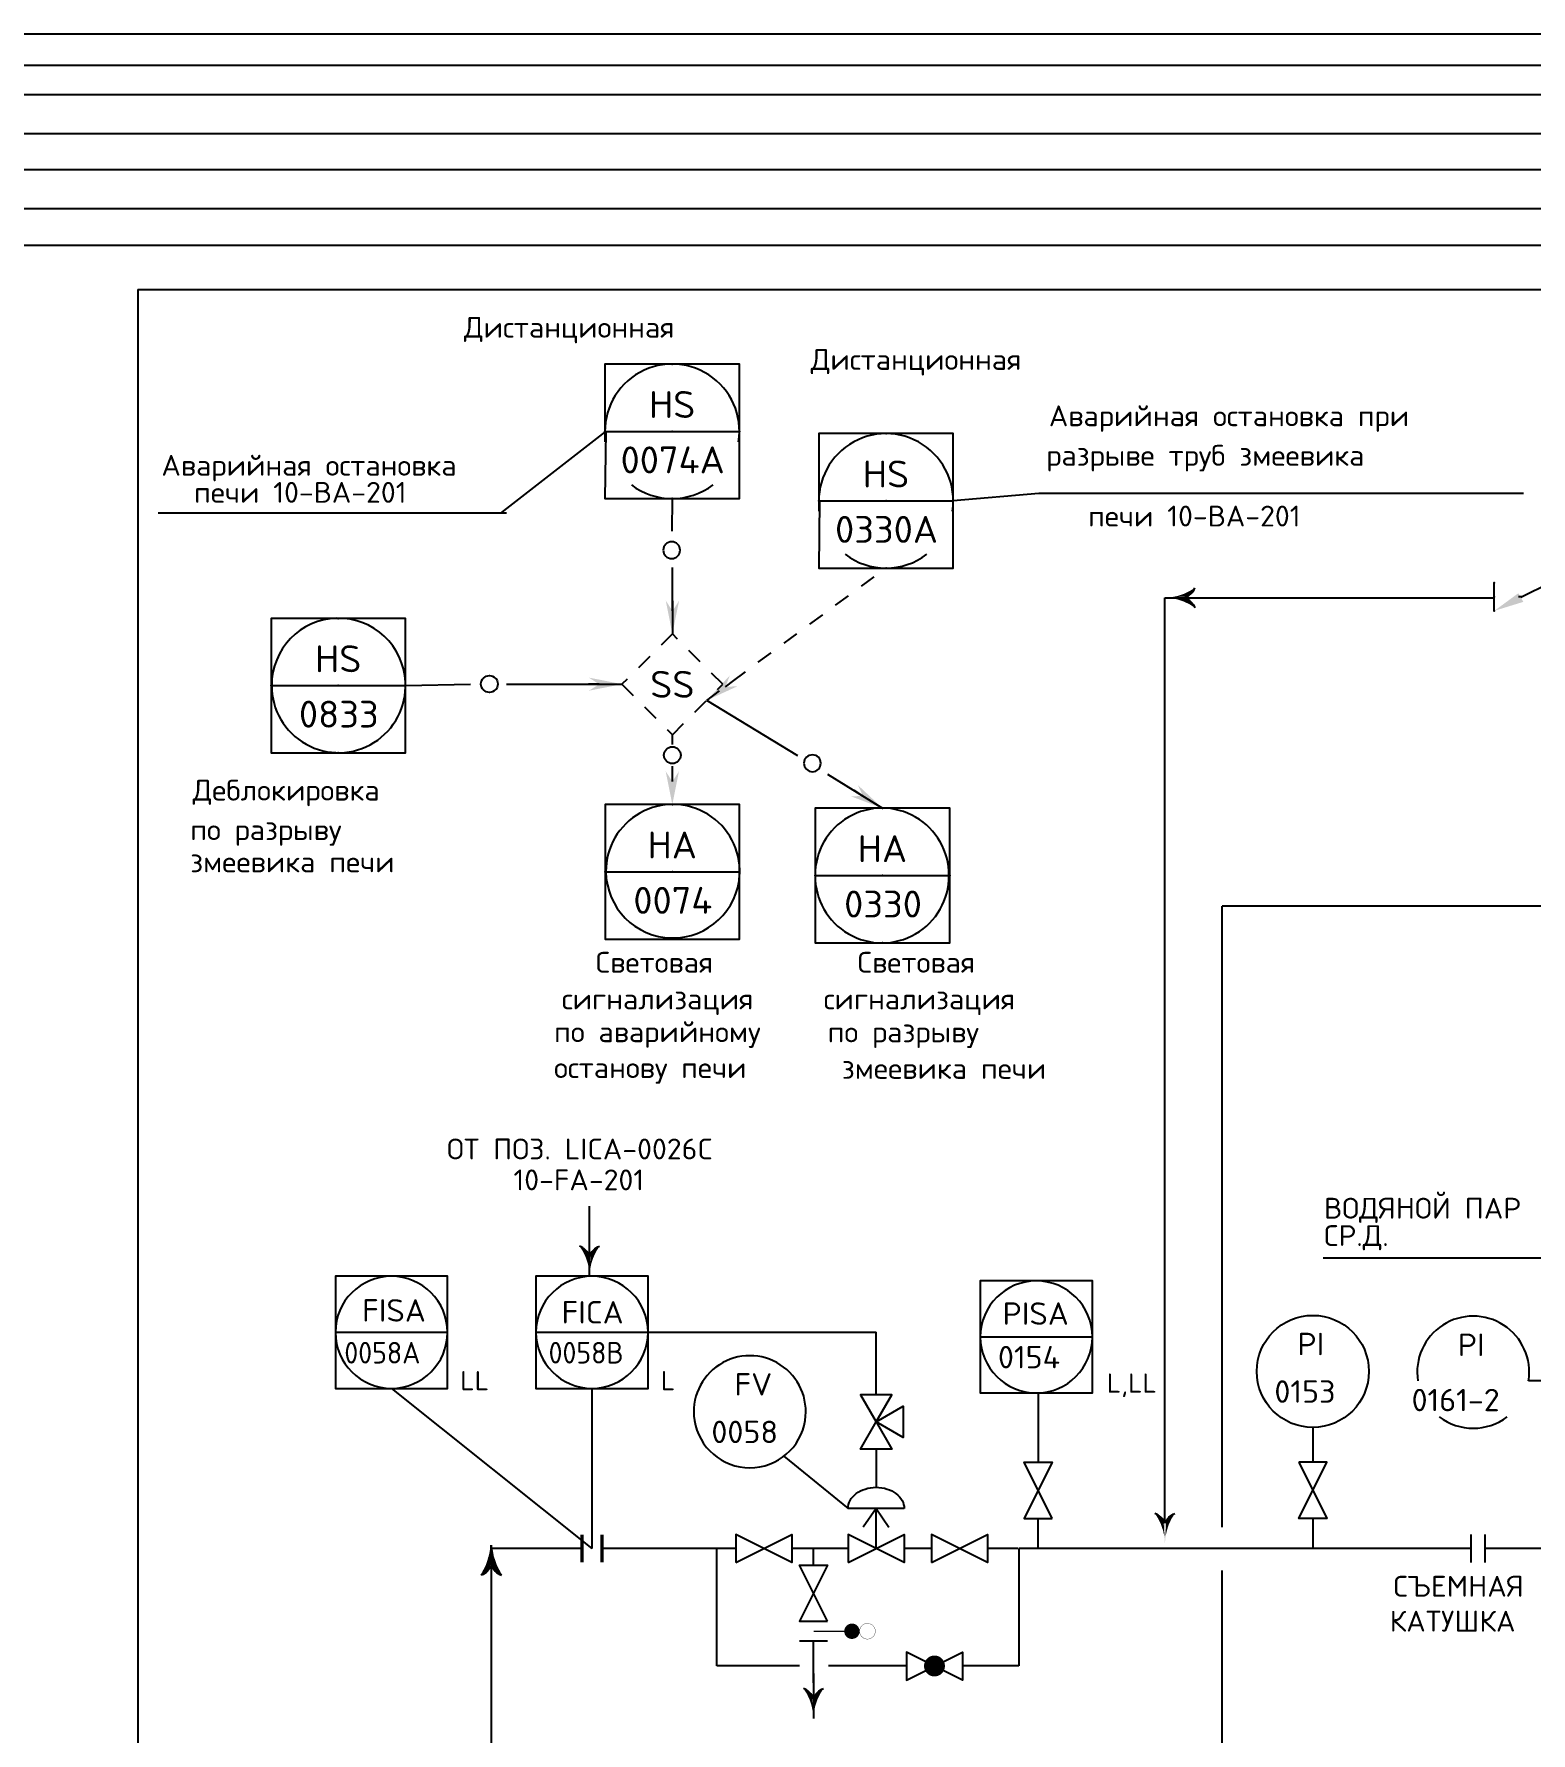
# Model space of a CAD drawing. Extents: x 78 to 490, y 181 to 404.
# Drawn here: x 170.44 to 179.79, y 200.46 to 211.07 of the extents above; entities that cross this region are included whole.
import ezdxf
from ezdxf.enums import TextEntityAlignment as Align

# ---------------------------------------------------------------- set-up
doc = ezdxf.new("R2010")
doc.units = 0
for name, pattern in [('DASHED', [0.1875, 0.125, -0.0625]), ('HIDDEN', [0.125, 0.0625, -0.0625]), ('SDASH', [0.09375, 0.046875, -0.046875])]:
    doc.linetypes.add(name, pattern=pattern)
doc.layers.get('0').update_dxf_attribs({"linetype": 'CONTINUOUS'})
for name, color, linetype in [('IN-ATTRIBS', 7, 'CONTINUOUS'), ('IN-ELECTRICAL', 7, 'HIDDEN'), ('IN-EQUIPMENT', 7, 'CONTINUOUS'), ('IN-INST-TAP', 7, 'CONTINUOUS'), ('IN-INSTRUMENT', 7, 'SDASH'), ('IN-MAJ-PROC', 7, 'CONTINUOUS'), ('IN-MIN-PROC', 7, 'CONTINUOUS'), ('IN-PNEUMATIC', 7, 'CONTINUOUS'), ('IN-SOFTWARE', 7, 'CONTINUOUS')]:
    doc.layers.add(name, color=color, linetype=linetype)
doc.styles.add('ATTRIBS', font='SIMPLEX', dxfattribs={"width": 0.8, "height": 0.125})
doc.styles.add('COMPLEX', font='COMPLEX')
doc.styles.add('NARROW', font='simplex', dxfattribs={"width": 0.75, "height": 0.1})
doc.styles.add('S1', font='simplex.shx')
doc.styles.add('SIMPLEX', font='SIMPLEX.shx')

# ---------------------------------------------------------------- blocks, each defined once
blk = doc.blocks.new('PH29')
at = {"layer": 'IN-ATTRIBS'}
for p in [(0, 0.25), (-0.25, 0), (0, 0), (0.25, 0), (0, -0.25)]:
    blk.add_point(p, dxfattribs=at)
at = {"layer": 'IN-ATTRIBS', "flags": 1}
for tag, style, width, p in [('IDNUM', 'ATTRIBS', 0.8, (0.0087, 0.5838)), ('DWGNO', 'ATTRIBS', 0.8, (0.0029, 0.4474)), ('FILENO', 'ATTRIBS', 0.8, (-0.003, 0.3111)), ('LOC', 'ATTRIBS', 0.8, (-0.0799, -0.422)), ('SIG', 'ATTRIBS', 0.8, (-0.0872, -0.5633)), ('INSTALL', 'ATTRIBS', 0.8, (-0.0872, -0.6994)), ('SERV', 'ATTRIBS', 0.8, (-0.0834, -0.8376)), ('DATE', 'ATTRIBS', 0.8, (-0.0881, -0.9694)), ('DES', 'NARROW', 0.75, (-0.0866, -1.1017)), ('CSYS', 'NARROW', 0.75, (-0.0866, -1.2425))]:
    blk.add_attdef(tag, text='', height=0.1, dxfattribs=dict(at, style=style, width=width)).set_placement(p, align=Align.CENTER)
at = {"layer": 'IN-ATTRIBS', "style": 'ATTRIBS', "flags": 1}
blk.add_attdef('SYSCDI', text='', height=0.1, dxfattribs=at).set_placement((-0.3125, 0.3125), align=Align.RIGHT)
at = {"layer": 'IN-ATTRIBS', "style": 'S1'}
for tag, p in [('XT', (0.3241, 0.2568)), ('A1', (0.3233, 0.1153)), ('A2', (0.3233, -0.0347)), ('A3', (0.3233, -0.1847)), ('RES', (0.3233, -0.3422))]:
    blk.add_attdef(tag, p, '', height=0.1, dxfattribs=at)
at = {"layer": 'IN-ATTRIBS', "style": 'ATTRIBS'}
blk.add_attdef('SYSCDV', text='', height=0.1, dxfattribs=at).set_placement((-0.3125, 0.1411), align=Align.RIGHT)
at = {"layer": 'IN-ATTRIBS', "style": 'S1'}
for tag, p in [('INSTTYPE', (-0.0002, 0.0499)), ('TAGNUM', (0.0019, -0.1561)), ('MD', (0.4017, -0.5655)), ('SZ', (0.4017, -0.6963))]:
    blk.add_attdef(tag, text='', height=0.1, dxfattribs=at).set_placement(p, align=Align.CENTER)
blk = doc.blocks.new('-SOFTCIR')
blk.add_circle((0, 0), 0.266)
blk = doc.blocks.new('-ARROW')
blk.add_line((0.0853, 0), (0.1249, 0))
for points in [[(0.0853, 0), (0, 0), (0.0853, 0), (0.1237, 0.0246)], [(0.0853, 0), (0, 0), (0.0853, 0), (0.1237, -0.0246)]]:
    blk.add_solid(points)
blk = doc.blocks.new('PH9')
for p, q in [((0, 0.1875), (-0.1875, 0)), ((0.1875, 0), (0, 0.1875)), ((-0.1875, 0), (0, -0.1875)), ((0, -0.1875), (0.1875, 0))]:
    blk.add_line(p, q)
at = {"layer": 'IN-INSTRUMENT', "style": 'COMPLEX', "flags": 4}
blk.add_attdef('TAG', text='', height=0.14, dxfattribs=at).set_placement((0, 0), align=Align.MIDDLE)
blk = doc.blocks.new('BUBTEXT')
at = {"layer": 'IN-ATTRIBS'}
for p in [(0, 0.25), (-0.25, 0), (0, 0), (0.25, 0), (0, -0.25)]:
    blk.add_point(p, dxfattribs=at)
at = {"layer": 'IN-ATTRIBS', "flags": 1}
for tag, style, width, p in [('IDNUM', 'ATTRIBS', 0.8, (0.0087, 0.5838)), ('DWGNO', 'ATTRIBS', 0.8, (0.0029, 0.4474)), ('FILENO', 'ATTRIBS', 0.8, (-0.003, 0.3111)), ('LOC', 'ATTRIBS', 0.8, (-0.0799, -0.422)), ('SIG', 'ATTRIBS', 0.8, (-0.0872, -0.5633)), ('INSTALL', 'ATTRIBS', 0.8, (-0.0872, -0.6994)), ('SERV', 'ATTRIBS', 0.8, (-0.0834, -0.8376)), ('DATE', 'ATTRIBS', 0.8, (-0.0881, -0.9694)), ('DES', 'NARROW', 0.75, (-0.0866, -1.1017)), ('CSYS', 'NARROW', 0.75, (-0.0866, -1.2425))]:
    blk.add_attdef(tag, text='', height=0.1, dxfattribs=dict(at, style=style, width=width)).set_placement(p, align=Align.CENTER)
at = {"layer": 'IN-ATTRIBS', "style": 'ATTRIBS', "flags": 1}
blk.add_attdef('SYSCDI', text='', height=0.1, dxfattribs=at).set_placement((-0.3125, 0.3125), align=Align.RIGHT)
at = {"layer": 'IN-ATTRIBS', "style": 'S1'}
for tag, p in [('XT', (0.3241, 0.2568)), ('A1', (0.3233, 0.1153)), ('A2', (0.3233, -0.0347)), ('A3', (0.3233, -0.1847)), ('RES', (0.3233, -0.3422))]:
    blk.add_attdef(tag, p, '', height=0.1, dxfattribs=at)
at = {"layer": 'IN-ATTRIBS', "style": 'ATTRIBS'}
blk.add_attdef('SYSCDV', text='', height=0.1, dxfattribs=at).set_placement((-0.3125, 0.1411), align=Align.RIGHT)
at = {"layer": 'IN-ATTRIBS', "style": 'S1'}
for tag, p in [('INSTTYPE', (-0.0002, 0.0499)), ('TAGNUM', (0.0019, -0.1561)), ('MD', (0.4017, -0.5655)), ('SZ', (0.4017, -0.6963))]:
    blk.add_attdef(tag, text='', height=0.1, dxfattribs=at).set_placement(p, align=Align.CENTER)

msp = doc.modelspace()

# ---------------------------------------------------------------- linework, layer by layer
at = {"color": 6}
msp.add_line((79.948, 211.074), (463.566, 211.074), dxfattribs=at)
at = {"color": 5, "linetype": 'Continuous'}
msp.add_line((130.052, 210.227), (288.944, 210.227), dxfattribs=at)
at = {"color": 3}
for p, q in [((169.819, 209.983), (307.275, 209.983)), ((116.114, 209.754), (192.64, 209.754)), ((171.089, 209.478), (192.378, 209.478))]:
    msp.add_line(p, q, dxfattribs=at)
at = {"color": 3, "linetype": 'Continuous'}
for p, q in [((171.089, 209.478), (171.089, 188.314)), ((173.298, 201.635), (173.298, 199.928)), ((173.865, 201.615), (173.297, 201.615)), ((174.826, 201.615), (173.99, 201.615)), ((175.527, 201.615), (175.176, 201.615)), ((176.047, 201.615), (175.877, 201.615)), ((176.587, 201.615), (176.397, 201.615)), ((179.418, 201.615), (176.593, 201.615)), ((180.443, 201.615), (179.505, 201.615))]:
    msp.add_line(p, q, dxfattribs=at)
for p, q in [((173.357, 208.082), (174.013, 208.592)), ((176.719, 208.204), (176.184, 208.158)), ((179.747, 208.204), (176.719, 208.204)), ((173.394, 208.082), (171.217, 208.082)), ((174.428, 207.742), (174.429, 207.327)), ((174.43, 207.47), (174.43, 207.536)), ((173.392, 207.012), (174.114, 207.013)), ((173.972, 207.012), (173.905, 207.013)), ((175.398, 206.451), (175.742, 206.238)), ((175.62, 206.314), (175.564, 206.349)), ((173.912, 203.315), (173.912, 203.752)), ((174.277, 202.965), (175.702, 202.965)), ((172.674, 202.615), (173.927, 201.615)), ((175.126, 202.191), (175.527, 201.865))]:
    msp.add_line(p, q)
at = {"linetype": 'Continuous'}
for p, q in [((174.008, 208.592), (174.848, 208.592)), ((175.344, 208.158), (176.184, 208.158)), ((171.922, 207.004), (172.762, 207.004)), ((174.009, 205.841), (174.849, 205.841)), ((175.322, 205.818), (176.162, 205.818)), ((172.324, 202.965), (173.024, 202.965)), ((173.577, 202.965), (174.277, 202.965)), ((176.353, 202.936), (177.053, 202.936))]:
    msp.add_line(p, q, dxfattribs=at)
at = {"color": 5}
for p, q in [((177.506, 202.584), (177.506, 207.553)), ((177.506, 207.553), (179.567, 207.553)), ((177.863, 201.748), (177.863, 205.626)), ((180.474, 205.626), (177.863, 205.626)), ((181.222, 203.428), (178.495, 203.428)), ((177.506, 201.772), (177.506, 202.584)), ((174.707, 200.881), (174.707, 201.615)), ((175.311, 201.51), (175.311, 201.615)), ((176.593, 201.615), (176.593, 200.881)), ((177.863, 196.963), (177.863, 201.478)), ((175.311, 200.775), (175.311, 201.035)), ((175.224, 200.881), (174.707, 200.881)), ((175.82, 200.881), (175.405, 200.881)), ((175.892, 200.881), (175.82, 200.881)), ((176.593, 200.881), (176.242, 200.881)), ((175.311, 200.834), (175.311, 200.553))]:
    msp.add_line(p, q, dxfattribs=at)
at = {"color": 7}
for p, q in [((175.702, 202.575), (175.702, 202.965)), ((175.702, 201.865), (175.621, 201.747)), ((175.702, 201.865), (175.782, 201.747))]:
    msp.add_line(p, q, dxfattribs=at)
for points in [[(174.848, 208.527), (174.848, 209.012), (174.008, 209.012), (174.008, 208.527)], [(174.013, 208.592), (174.008, 208.172), (174.848, 208.172), (174.848, 208.592)], [(176.184, 208.093), (176.184, 208.578), (175.344, 208.578), (175.344, 208.093)], [(175.349, 208.158), (175.344, 207.738), (176.184, 207.738), (176.184, 208.158)], [(172.762, 206.94), (172.762, 207.424), (171.922, 207.424), (171.922, 206.94)], [(171.922, 206.94), (171.922, 206.584), (172.762, 206.584), (172.762, 206.94)], [(174.849, 205.777), (174.849, 206.261), (174.009, 206.261), (174.009, 205.777)], [(176.162, 205.754), (176.162, 206.238), (175.322, 206.238), (175.322, 205.754)], [(174.009, 205.777), (174.009, 205.421), (174.849, 205.421), (174.849, 205.777)], [(175.322, 205.754), (175.322, 205.398), (176.162, 205.398), (176.162, 205.754)], [(173.024, 202.912), (173.024, 203.315), (172.324, 203.315), (172.324, 202.912)], [(174.277, 202.912), (174.277, 203.315), (173.577, 203.315), (173.577, 202.912)], [(177.053, 202.882), (177.053, 203.286), (176.353, 203.286), (176.353, 202.882)], [(172.324, 202.912), (172.324, 202.615), (173.024, 202.615), (173.024, 202.912)], [(173.577, 202.912), (173.577, 202.615), (174.277, 202.615), (174.277, 202.912)], [(176.353, 202.882), (176.353, 202.586), (177.053, 202.586), (177.053, 202.882)]]:
    msp.add_lwpolyline(points)
at = {"color": 5}
for points in [[(177.631, 207.553, 0.206864), (177.694, 207.615, 0.206864)], [(177.631, 207.553, -0.206864), (177.694, 207.49, -0.206864)], [(177.506, 201.772, 0.206864), (177.444, 201.834, 0.206864)], [(177.506, 201.772, -0.206864), (177.569, 201.834, -0.206864)], [(175.311, 200.678, 0.206864), (175.248, 200.74, 0.206864)], [(175.311, 200.678, -0.206864), (175.373, 200.74, -0.206864)]]:
    msp.add_lwpolyline(points, format="xyb", dxfattribs=at)
for points in [[(173.912, 203.44, 0.206864), (173.849, 203.503, 0.206864)], [(173.912, 203.44, -0.206864), (173.974, 203.503, -0.206864)]]:
    msp.add_lwpolyline(points, format="xyb")
at = {"color": 7}
for points in [[(175.702, 202.406), (175.8, 202.575), (175.604, 202.575)], [(175.702, 202.406), (175.872, 202.504), (175.872, 202.308)], [(175.702, 202.406), (175.8, 202.236), (175.604, 202.236)]]:
    msp.add_lwpolyline(points, close=True, dxfattribs=at)
at = {"color": 3, "linetype": 'Continuous'}
for points in [[(173.298, 201.635, 0.150368), (173.361, 201.448, 0.150368)], [(173.298, 201.51, -0.206864), (173.236, 201.448, -0.206864)], [(173.298, 201.51, 0.206864), (173.361, 201.448, 0.206864)]]:
    msp.add_lwpolyline(points, format="xyb", dxfattribs=at)
msp.add_circle((178.43, 202.721), 0.35)
for centre, radius, start, end in [((174.428, 208.592), 0.42, 351.1529, 188.8471), ((175.764, 208.158), 0.42, 351.1529, 188.8471), ((174.428, 208.592), 0.42, 232.6037, 307.3963), ((175.764, 208.158), 0.42, 232.6037, 307.3963), ((172.344, 207.007), 0.418, 2.4933, 180.3164), ((172.344, 207.003), 0.418, 179.8408, 2.9688), ((174.432, 205.844), 0.418, 357.5067, 180.3164), ((175.739, 205.821), 0.418, 359.6296, 180.3704), ((174.432, 205.846), 0.418, 180.5886, 357.2345), ((175.739, 205.815), 0.418, 179.5934, 0.4066), ((172.674, 202.965), 0.35, 0, 180), ((173.927, 202.965), 0.35, 360, 180), ((176.703, 202.936), 0.35, 0, 180), ((179.432, 202.716), 0.35, 351.1529, 188.8471), ((172.674, 202.965), 0.35, 180, 360), ((173.927, 202.965), 0.35, 180, 0), ((176.703, 202.936), 0.35, 180, 360), ((174.913, 202.469), 0.35, 351.1529, 188.8471), ((174.913, 202.469), 0.35, 188.8471, 351.1529), ((179.432, 202.716), 0.35, 232.6037, 307.3963)]:
    msp.add_arc(centre, radius, start, end)
msp.add_arc((172.962, 201.643), 0.336, 324.4623, 358.6678, dxfattribs=at)
at = {"color": 5}
for points in [[(177.546, 207.556), (177.648, 207.561), (177.586, 207.564), (177.662, 207.572)], [(177.586, 207.564), (177.662, 207.572), (177.624, 207.577), (177.675, 207.584)], [(177.624, 207.577), (177.675, 207.584), (177.66, 207.594), (177.686, 207.599)], [(177.66, 207.594), (177.686, 207.599), (177.694, 207.615)], [(177.506, 207.553), (177.631, 207.553), (177.546, 207.556), (177.648, 207.561)], [(177.506, 207.553), (177.631, 207.553), (177.546, 207.55), (177.648, 207.545)], [(177.546, 207.55), (177.648, 207.545), (177.586, 207.542), (177.662, 207.534)], [(177.586, 207.542), (177.662, 207.534), (177.624, 207.529), (177.675, 207.521)], [(177.624, 207.529), (177.675, 207.521), (177.66, 207.512), (177.686, 207.507)], [(177.66, 207.512), (177.686, 207.507), (177.694, 207.49)], [(177.465, 201.8), (177.46, 201.826), (177.444, 201.834)], [(177.547, 201.8), (177.553, 201.826), (177.569, 201.834)], [(177.482, 201.764), (177.475, 201.816), (177.465, 201.8), (177.46, 201.826)], [(177.495, 201.726), (177.488, 201.803), (177.482, 201.764), (177.475, 201.816)], [(177.503, 201.687), (177.498, 201.788), (177.495, 201.726), (177.488, 201.803)], [(177.506, 201.647), (177.506, 201.772), (177.503, 201.687), (177.498, 201.788)], [(177.506, 201.647), (177.506, 201.772), (177.51, 201.687), (177.514, 201.788)], [(177.51, 201.687), (177.514, 201.788), (177.518, 201.726), (177.525, 201.803)], [(177.518, 201.726), (177.525, 201.803), (177.53, 201.764), (177.538, 201.816)], [(177.53, 201.764), (177.538, 201.816), (177.547, 201.8), (177.553, 201.826)], [(175.27, 200.706), (175.264, 200.732), (175.248, 200.74)], [(175.287, 200.67), (175.279, 200.721), (175.27, 200.706), (175.264, 200.732)], [(175.299, 200.632), (175.292, 200.709), (175.287, 200.67), (175.279, 200.721)], [(175.307, 200.593), (175.303, 200.694), (175.299, 200.632), (175.292, 200.709)], [(175.311, 200.553), (175.311, 200.678), (175.307, 200.593), (175.303, 200.694)], [(175.311, 200.553), (175.311, 200.678), (175.314, 200.593), (175.319, 200.694)], [(175.314, 200.593), (175.319, 200.694), (175.322, 200.632), (175.329, 200.709)], [(175.322, 200.632), (175.329, 200.709), (175.335, 200.67), (175.342, 200.721)], [(175.335, 200.67), (175.342, 200.721), (175.352, 200.706), (175.357, 200.732)], [(175.352, 200.706), (175.357, 200.732), (175.373, 200.74)]]:
    msp.add_solid(points, dxfattribs=at)
for points in [[(174.43, 207.47), (174.429, 207.327), (174.43, 207.47), (174.388, 207.535)], [(174.43, 207.47), (174.429, 207.327), (174.43, 207.47), (174.471, 207.534)], [(173.972, 207.012), (174.115, 207.013), (173.972, 207.012), (173.908, 207.054)], [(173.972, 207.012), (174.115, 207.013), (173.972, 207.012), (173.907, 206.972)], [(175.62, 206.314), (175.742, 206.238), (175.62, 206.314), (175.544, 206.313)], [(175.62, 206.314), (175.742, 206.238), (175.62, 206.314), (175.588, 206.383)], [(173.871, 203.469), (173.866, 203.495), (173.849, 203.503)], [(173.888, 203.433), (173.88, 203.484), (173.871, 203.469), (173.866, 203.495)], [(173.901, 203.395), (173.893, 203.471), (173.888, 203.433), (173.88, 203.484)], [(173.909, 203.355), (173.904, 203.457), (173.901, 203.395), (173.893, 203.471)], [(173.912, 203.315), (173.912, 203.44), (173.909, 203.355), (173.904, 203.457)], [(173.912, 203.315), (173.912, 203.44), (173.915, 203.355), (173.92, 203.457)], [(173.915, 203.355), (173.92, 203.457), (173.923, 203.395), (173.931, 203.471)], [(173.923, 203.395), (173.931, 203.471), (173.936, 203.433), (173.943, 203.484)], [(173.936, 203.433), (173.943, 203.484), (173.953, 203.469), (173.958, 203.495)], [(173.953, 203.469), (173.958, 203.495), (173.974, 203.503)]]:
    msp.add_solid(points)
at = {"color": 3, "linetype": 'Continuous'}
for points in [[(173.298, 201.635), (173.298, 201.51), (173.295, 201.595), (173.29, 201.494)], [(173.298, 201.635), (173.298, 201.51), (173.302, 201.595), (173.306, 201.494)], [(173.274, 201.518), (173.267, 201.467), (173.257, 201.482), (173.252, 201.456)], [(173.287, 201.556), (173.28, 201.479), (173.274, 201.518), (173.267, 201.467)], [(173.295, 201.595), (173.29, 201.494), (173.287, 201.556), (173.28, 201.479)], [(173.302, 201.595), (173.306, 201.494), (173.31, 201.556), (173.317, 201.479)], [(173.31, 201.556), (173.317, 201.479), (173.322, 201.518), (173.33, 201.467)], [(173.322, 201.518), (173.33, 201.467), (173.34, 201.482), (173.345, 201.456)], [(173.257, 201.482), (173.252, 201.456), (173.236, 201.448)], [(173.34, 201.482), (173.345, 201.456), (173.361, 201.448)]]:
    msp.add_solid(points, dxfattribs=at)
at = {"layer": 'IN-ELECTRICAL'}
msp.add_line((174.644, 206.912), (175.764, 207.738), dxfattribs=at)
at = {"layer": 'IN-EQUIPMENT', "color": 2}
for p, q in [((179.564, 207.471), (179.564, 207.646)), ((179.914, 207.646), (179.729, 207.554)), ((175.877, 201.865), (175.527, 201.865)), ((175.702, 201.615), (175.702, 201.865)), ((179.418, 201.703), (179.418, 201.528)), ((179.505, 201.703), (179.505, 201.528)), ((175.398, 201.035), (175.223, 201.035))]:
    msp.add_line(p, q, dxfattribs=at)
for points in [[(176.802, 201.803), (176.627, 202.153), (176.802, 202.153), (176.627, 201.803)], [(178.343, 202.153), (178.518, 201.803), (178.343, 201.803), (178.518, 202.153)], [(174.826, 201.528), (175.176, 201.703), (175.176, 201.528), (174.826, 201.703)], [(175.527, 201.528), (175.877, 201.703), (175.877, 201.528), (175.527, 201.703)], [(176.047, 201.528), (176.397, 201.703), (176.397, 201.528), (176.047, 201.703)], [(175.398, 201.16), (175.223, 201.51), (175.398, 201.51), (175.223, 201.16)]]:
    msp.add_lwpolyline(points, close=True, dxfattribs=at)
msp.add_lwpolyline([(175.527, 201.865, -0.126822), (175.539, 201.914, -0.10607), (175.578, 201.958, -0.085783), (175.633, 201.986, -0.075445), (175.702, 201.997, -0.075445), (175.771, 201.986, -0.085783), (175.826, 201.958, -0.10607), (175.865, 201.914, -0.126822), (175.877, 201.865, -0.126822)], format="xyb", dxfattribs=at)
for points, const_width in [([(173.865, 201.702), (173.865, 201.528)], 0.021), ([(173.99, 201.702), (173.99, 201.528)], 0.021), ([(175.503, 201.098), (175.311, 201.098)], 0.0077)]:
    msp.add_lwpolyline(points, dxfattribs=dict(at, const_width=const_width))
for points, const_width in [([(175.551, 201.122, 1), (175.551, 201.074, 1)], 0.0481), ([(175.648, 201.147, 1), (175.648, 201.049, 1)], 0.00193), ([(176.034, 200.881, 1), (176.099, 200.881, 1)], 0.0656)]:
    msp.add_lwpolyline(points, format="xyb", close=True, dxfattribs=dict(at, const_width=const_width))
for points in [[(176.008, 200.91), (175.892, 200.968), (175.892, 200.793), (176.008, 200.851)], [(176.125, 200.91), (176.242, 200.968), (176.242, 200.793), (176.125, 200.851)]]:
    msp.add_lwpolyline(points, dxfattribs=at)
for p in [(179.564, 207.646), (179.564, 207.559), (179.564, 207.471)]:
    msp.add_point(p, dxfattribs=at)
msp.add_solid([(179.745, 207.527), (179.564, 207.471), (179.714, 207.581)], dxfattribs=at)
at = {"layer": 'IN-INST-TAP'}
msp.add_line((176.714, 201.615), (176.714, 201.803), dxfattribs=at)
at = {"layer": 'IN-MAJ-PROC', "color": 3}
for p, q in [((307.75, 210.878), (120.858, 210.878)), ((162.178, 210.696), (307.557, 210.696)), ((168.61, 210.452), (289.123, 210.452))]:
    msp.add_line(p, q, dxfattribs=at)
at = {"layer": 'IN-MAJ-PROC', "color": 7}
for p, q in [((173.927, 202.615), (173.927, 201.615)), ((180.465, 202.662), (179.778, 202.662)), ((178.43, 202.371), (178.43, 202.153)), ((178.43, 201.803), (178.43, 201.615))]:
    msp.add_line(p, q, dxfattribs=at)
at = {"layer": 'IN-MIN-PROC', "color": 7}
msp.add_line((179.739, 207.559), (179.716, 207.559), dxfattribs=at)
at = {"layer": 'IN-PNEUMATIC'}
for p, q in [((176.714, 202.59), (176.714, 202.153)), ((175.702, 202.236), (175.702, 201.997))]:
    msp.add_line(p, q, dxfattribs=at)
at = {"layer": 'IN-SOFTWARE'}
for p, q in [((174.428, 208.172), (174.426, 207.968)), ((172.762, 207.004), (173.168, 207.012)), ((175.213, 206.565), (174.644, 206.912)), ((174.429, 206.636), (174.429, 206.697)), ((174.429, 206.445), (174.429, 206.501))]:
    msp.add_line(p, q, dxfattribs=at)

# ---------------------------------------------------------------- block references
at = {"layer": 'IN-ELECTRICAL', "xscale": 1.68, "yscale": 1.68, "zscale": 1.68, "rotation": 35.86207908394485}
msp.add_blockref('-ARROW', (174.644, 206.912), dxfattribs=at)
at = {"layer": 'IN-INSTRUMENT', "xscale": 1.68, "yscale": 1.68, "zscale": 1.68}
for name, p, values in [('PH29', (174.428, 208.592), {'INSTTYPE': 'HS', 'TAGNUM': '0074A'}), ('BUBTEXT', (175.764, 208.158), {'INSTTYPE': 'HS', 'TAGNUM': '0330A'}), ('PH29', (172.342, 207.004), {'INSTTYPE': 'HS', 'TAGNUM': '0833'}), ('PH29', (174.429, 205.841), {'INSTTYPE': 'HA', 'TAGNUM': '0074'}), ('PH29', (175.742, 205.818), {'INSTTYPE': 'HA', 'TAGNUM': '0330'})]:
    msp.add_blockref(name, p, dxfattribs=at).add_auto_attribs(values)
at = {"layer": 'IN-INSTRUMENT'}
ref = msp.add_blockref('PH9', (174.429, 207.012), dxfattribs=dict(at, xscale=1.68, yscale=1.68, zscale=1.68))
ref.add_attrib('TAG', 'SS', dxfattribs={"height": 0.168, "style": 'S1', "flags": 4}).set_placement((174.429, 207.012), align=Align.MIDDLE)
at = {"layer": 'IN-SOFTWARE', "yscale": 0.1976656626, "zscale": 0.1976656626}
for p, xscale, rotation in [((174.425, 207.85), -0.1976656626, 89.44927117958572), ((173.286, 207.014), 0.1976656626, 1.104426144438519), ((174.429, 206.57), 0.1976656626, 90), ((175.304, 206.519), -0.1976656626, 310.5376946470134)]:
    msp.add_blockref('-SOFTCIR', p, dxfattribs=dict(at, xscale=xscale, rotation=rotation))
at = {"layer": 'IN-SOFTWARE', "linetype": 'DASHED', "xscale": 1.68, "yscale": 1.68, "zscale": 1.68, "rotation": 90}
msp.add_blockref('-ARROW', (174.429, 206.261), dxfattribs=at)

# ---------------------------------------------------------------- texts
at = {"color": 7, "style": 'SIMPLEX'}
for s, p in [('FISA', (172.491, 203.032)), ('FICA', (173.737, 203.02)), ('PISA', (176.492, 203.012)), ('PI', (178.334, 202.822)), ('PI', (179.336, 202.817)), ('FV', (174.817, 202.57)), ('0153', (178.19, 202.525)), ('0161-2', (179.047, 202.472)), ('0058', (174.673, 202.273))]:
    msp.add_text(s, height=0.14, dxfattribs=at).set_placement(p)
at = {"color": 7, "style": 'SIMPLEX', "width": 0.9}
for s, p in [('0058A', (172.38, 202.77)), ('0058B', (173.656, 202.77))]:
    msp.add_text(s, height=0.135, dxfattribs=at).set_placement(p)
at = {"color": 7, "linetype": 'Continuous', "style": 'SIMPLEX'}
for s, height, p in [('0154', 0.14, (176.463, 202.74)), ('LL', 0.12, (173.104, 202.603)), ('L', 0.12, (174.357, 202.603)), ('L,LL', 0.12, (177.143, 202.588))]:
    msp.add_text(s, height=height, dxfattribs=at).set_placement(p)
at = {"layer": 'IN-INSTRUMENT', "color": 1, "style": 'SIMPLEX'}
for s, p in [('Дистанционная', (173.127, 209.177)), ('Дистанционная', (175.294, 208.976)), ('Аварийная остановка при ', (176.781, 208.624)), ('Аварийная остановка', (171.237, 208.315)), ('разрыве труб змеевика', (176.765, 208.377)), ('печи 10-ВА-201', (171.441, 208.146)), ('печи 10-ВА-201', (177.026, 207.998)), ('Деблокировка ', (171.432, 206.286)), ('по разрыву', (171.417, 206.039)), ('змеевика печи', (171.417, 205.838)), ('Световая ', (173.95, 205.211)), ('Световая ', (175.586, 205.211)), ('сигнализация ', (173.738, 204.982)), ('сигнализация ', (175.374, 204.982)), ('по аварийному ', (173.69, 204.777)), ('по разрыву ', (175.399, 204.776)), ('останову печи', (173.69, 204.553)), ('змеевика печи', (175.488, 204.548)), ('ОТ ПОЗ. LICA-0026C', (173.021, 204.045)), ('10-FA-201', (173.436, 203.852)), ('ВОДЯНОЙ ПАР', (178.5, 203.675)), ('СР.Д.', (178.5, 203.504)), ('СЪЕМНАЯ ', (178.934, 201.314)), ('КАТУШКА', (178.91, 201.096))]:
    msp.add_text(s, height=0.13, dxfattribs=at).set_placement(p)

doc.saveas('drawing.dxf')
